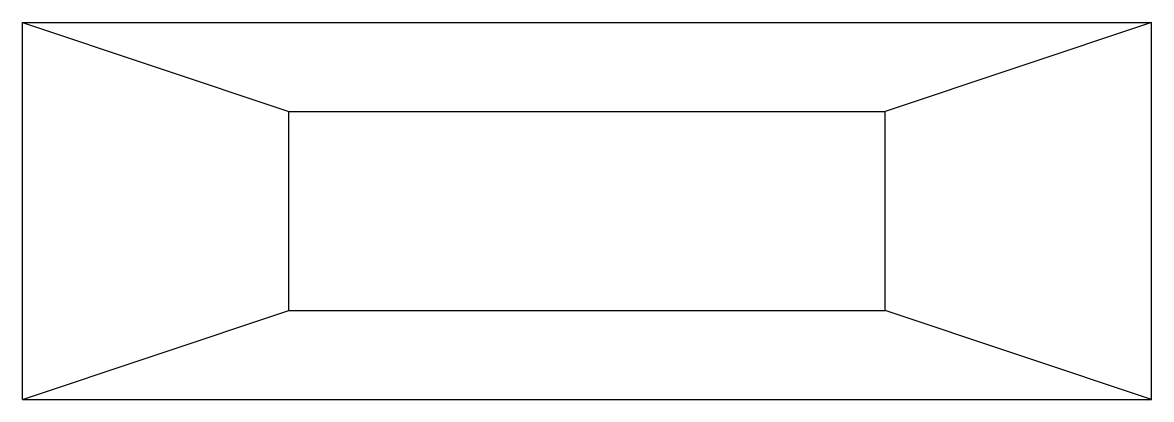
# Model space of a CAD drawing. Header units: millimetres. Extents: x -3.89 to 3.89, y -1.3 to 1.3.
import ezdxf

# ---------------------------------------------------------------- set-up
doc = ezdxf.new("R2010")
doc.units = ezdxf.units.MM
doc.linetypes.add('HIDDEN', pattern=[9.525, 6.35, -3.175])
doc.layers.add('hidden', color=7, linetype='HIDDEN')
doc.layers.add('visible', color=7, linetype='CONTINUOUS')

msp = doc.modelspace()

# ---------------------------------------------------------------- linework, layer by layer
at = {"layer": 'hidden'}
for p, q in [((-3.8931, 1.2977), (-2.0564, 0.6855)), ((3.8931, 1.2977), (2.0564, 0.6855)), ((-2.0564, -0.6855), (-2.0564, 0.6855)), ((-2.0564, 0.6855), (2.0564, 0.6855)), ((2.0564, -0.6855), (2.0564, 0.6855)), ((-3.8931, -1.2977), (-2.0564, -0.6855)), ((-2.0564, -0.6855), (2.0564, -0.6855)), ((3.8931, -1.2977), (2.0564, -0.6855))]:
    msp.add_line(p, q, dxfattribs=at)
at = {"layer": 'visible'}
for p, q in [((-3.8931, -1.2977), (-3.8931, 1.2977)), ((-3.8931, 1.2977), (3.8931, 1.2977)), ((3.8931, -1.2977), (3.8931, 1.2977)), ((-3.8931, -1.2977), (3.8931, -1.2977))]:
    msp.add_line(p, q, dxfattribs=at)

doc.saveas('drawing.dxf')
